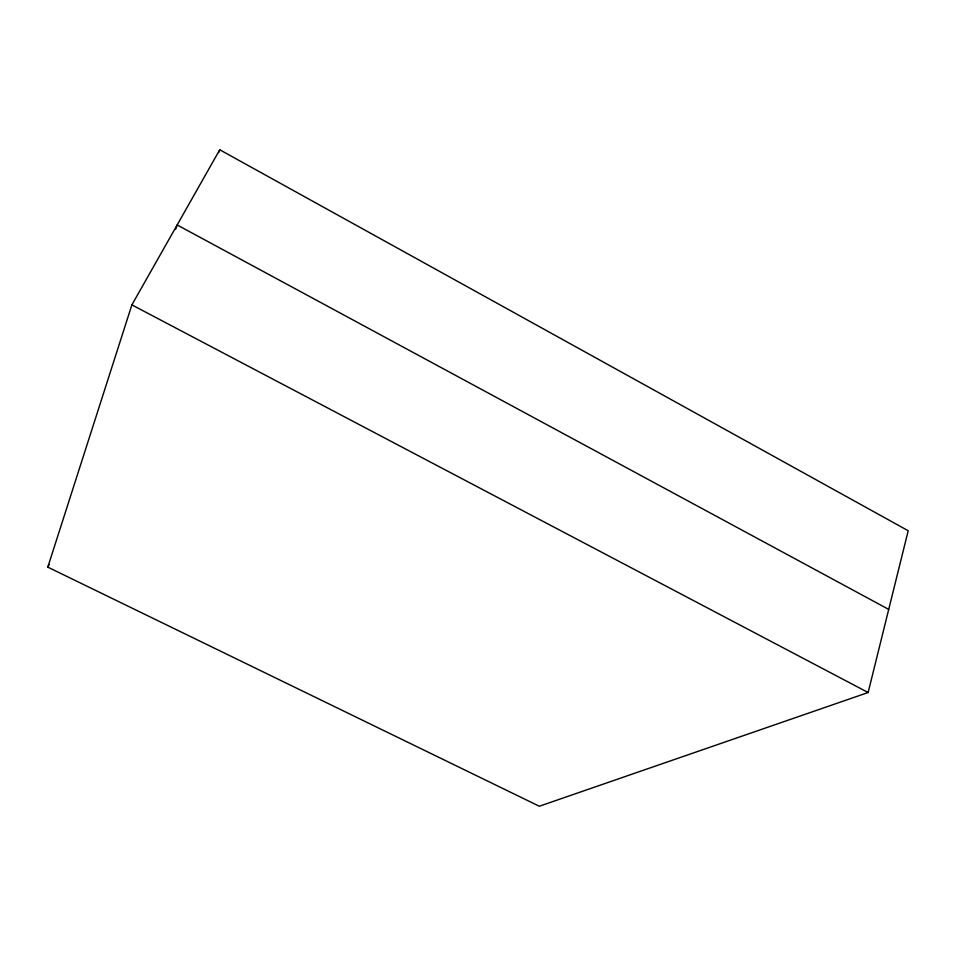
<?xml version="1.0" encoding="UTF-8"?>
<svg xmlns="http://www.w3.org/2000/svg" width="956" height="956" viewBox="0 0 956 956"><rect width="100%" height="100%" fill="white"/><g stroke="black" fill="none" stroke-linecap="round" stroke-linejoin="round"><path stroke-width="1.43" d="M868.132 692.514L908.2 530.747L219.749 149.769L131.88 304.892L47.8 567.135L539.327 806.231L868.132 692.514L131.88 304.892M175.701 229.177L177.159 224.959L888.722 609.39M218.721 152.566L219.749 149.769M47.8 567.135L49.198 564.554"/></g></svg>
